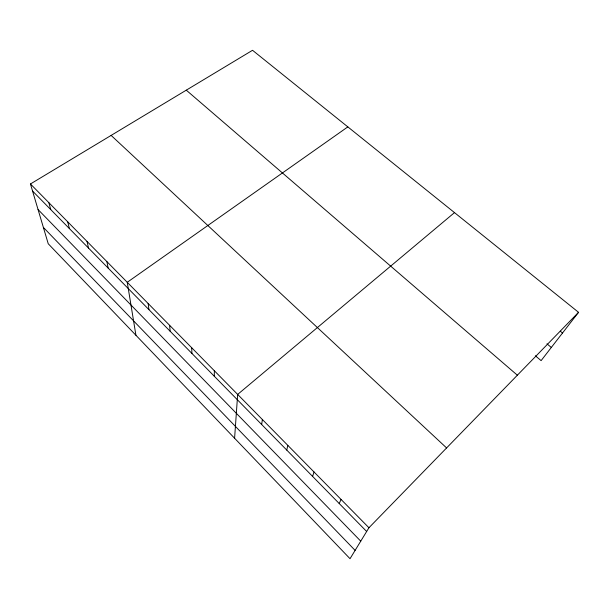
<?xml version="1.0" encoding="UTF-8"?>
<svg xmlns="http://www.w3.org/2000/svg" width="609" height="609" viewBox="0 0 609 609"><rect width="100%" height="100%" fill="white"/><g stroke="black" fill="none" stroke-linecap="round" stroke-linejoin="round"><path stroke-width="0.91" d="M214.299 376.24L214.353 370.752M234.594 438.236L237.662 394.426L454.497 212.61M261.664 424.503L262.372 419.525M286.755 450.066L287.821 445.369M312.592 476.398L314.038 471.998M339.213 503.529L341.07 499.449M578.55 312.318L368.94 527.752L350.03 558.712L48.233 243.752L30.45 183.971L252.529 50.288L578.55 312.318L541.112 360.627L535.349 355.77M347.838 126.885L127.251 282.287L135.929 335.277M560.333 331.212L562.518 333.009M546.981 343.841L551.32 347.457M186.278 90.17L517.361 375.205M111.127 135.411L446.595 447.942M30.45 183.971L368.94 527.752M32.551 191.043L366.656 531.49M38.055 209.534L360.749 541.157M43.376 227.423L355.108 550.391M48.842 202.652L50.753 209.587M67.698 221.805L69.411 228.603M87.041 241.453L88.533 248.091M106.887 261.604L108.151 268.082M148.154 303.518L148.939 309.638M169.629 325.328L170.147 331.243M191.683 347.731L191.926 353.441"/></g></svg>
